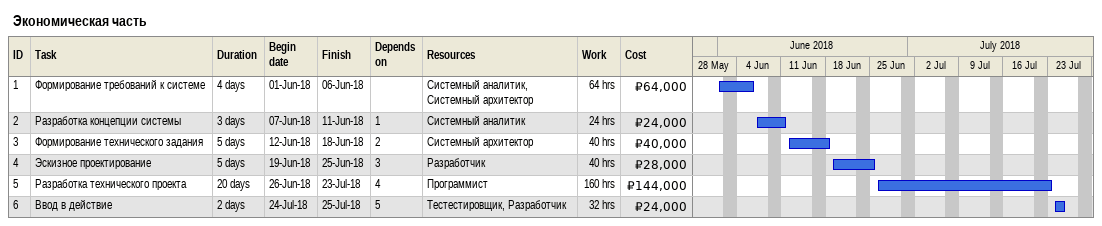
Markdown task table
Экономическая часть

| ID | Task | Duration | Start | Finish | Predecessors | Resources | Work (h) | Cost (₽) |
|---|---|---|---|---|---|---|---|---|
| 1 | Формирование требований к системе | 4d | 2018-06-01 | 2018-06-06 |  | Системный аналитик, Системный архитектор | 64 | 64000 |
| 2 | Разработка концепции системы | 3d | 2018-06-07 | 2018-06-11 | 1 | Системный аналитик | 24 | 24000 |
| 3 | Формирование технического задания | 5d | 2018-06-12 | 2018-06-18 | 2 | Системный архитектор | 40 | 40000 |
| 4 | Эскизное проектирование | 5d | 2018-06-19 | 2018-06-25 | 3 | Разработчик | 40 | 28000 |
| 5 | Разработка технического проекта | 20d | 2018-06-26 | 2018-07-23 | 4 | Программист | 160 | 144000 |
| 6 | Ввод в действие | 2d | 2018-07-24 | 2018-07-25 | 5 | Тестестировщик, Разработчик | 32 | 24000 |
